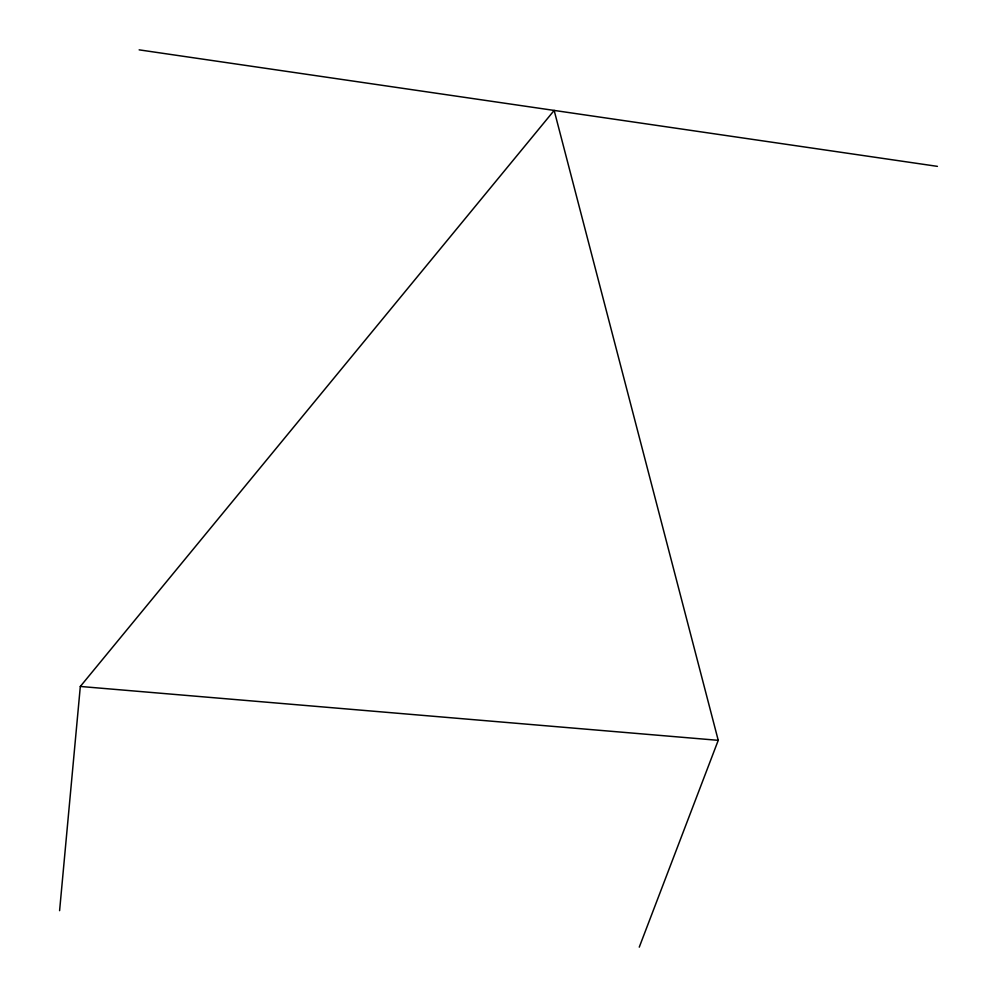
<?xml version="1.0" encoding="UTF-8"?>
<svg xmlns="http://www.w3.org/2000/svg" width="997" height="997" viewBox="0 0 997 997"><rect width="100%" height="100%" fill="white"/><g stroke="black" fill="none" stroke-linecap="round" stroke-linejoin="round"><path stroke-width="1.5" d="M59.596 910.66L80.321 686.459L554.158 110.43L718.239 740.335L639.264 947.15M80.321 686.459L718.239 740.335M139.144 49.85L937.404 166.362"/></g></svg>
